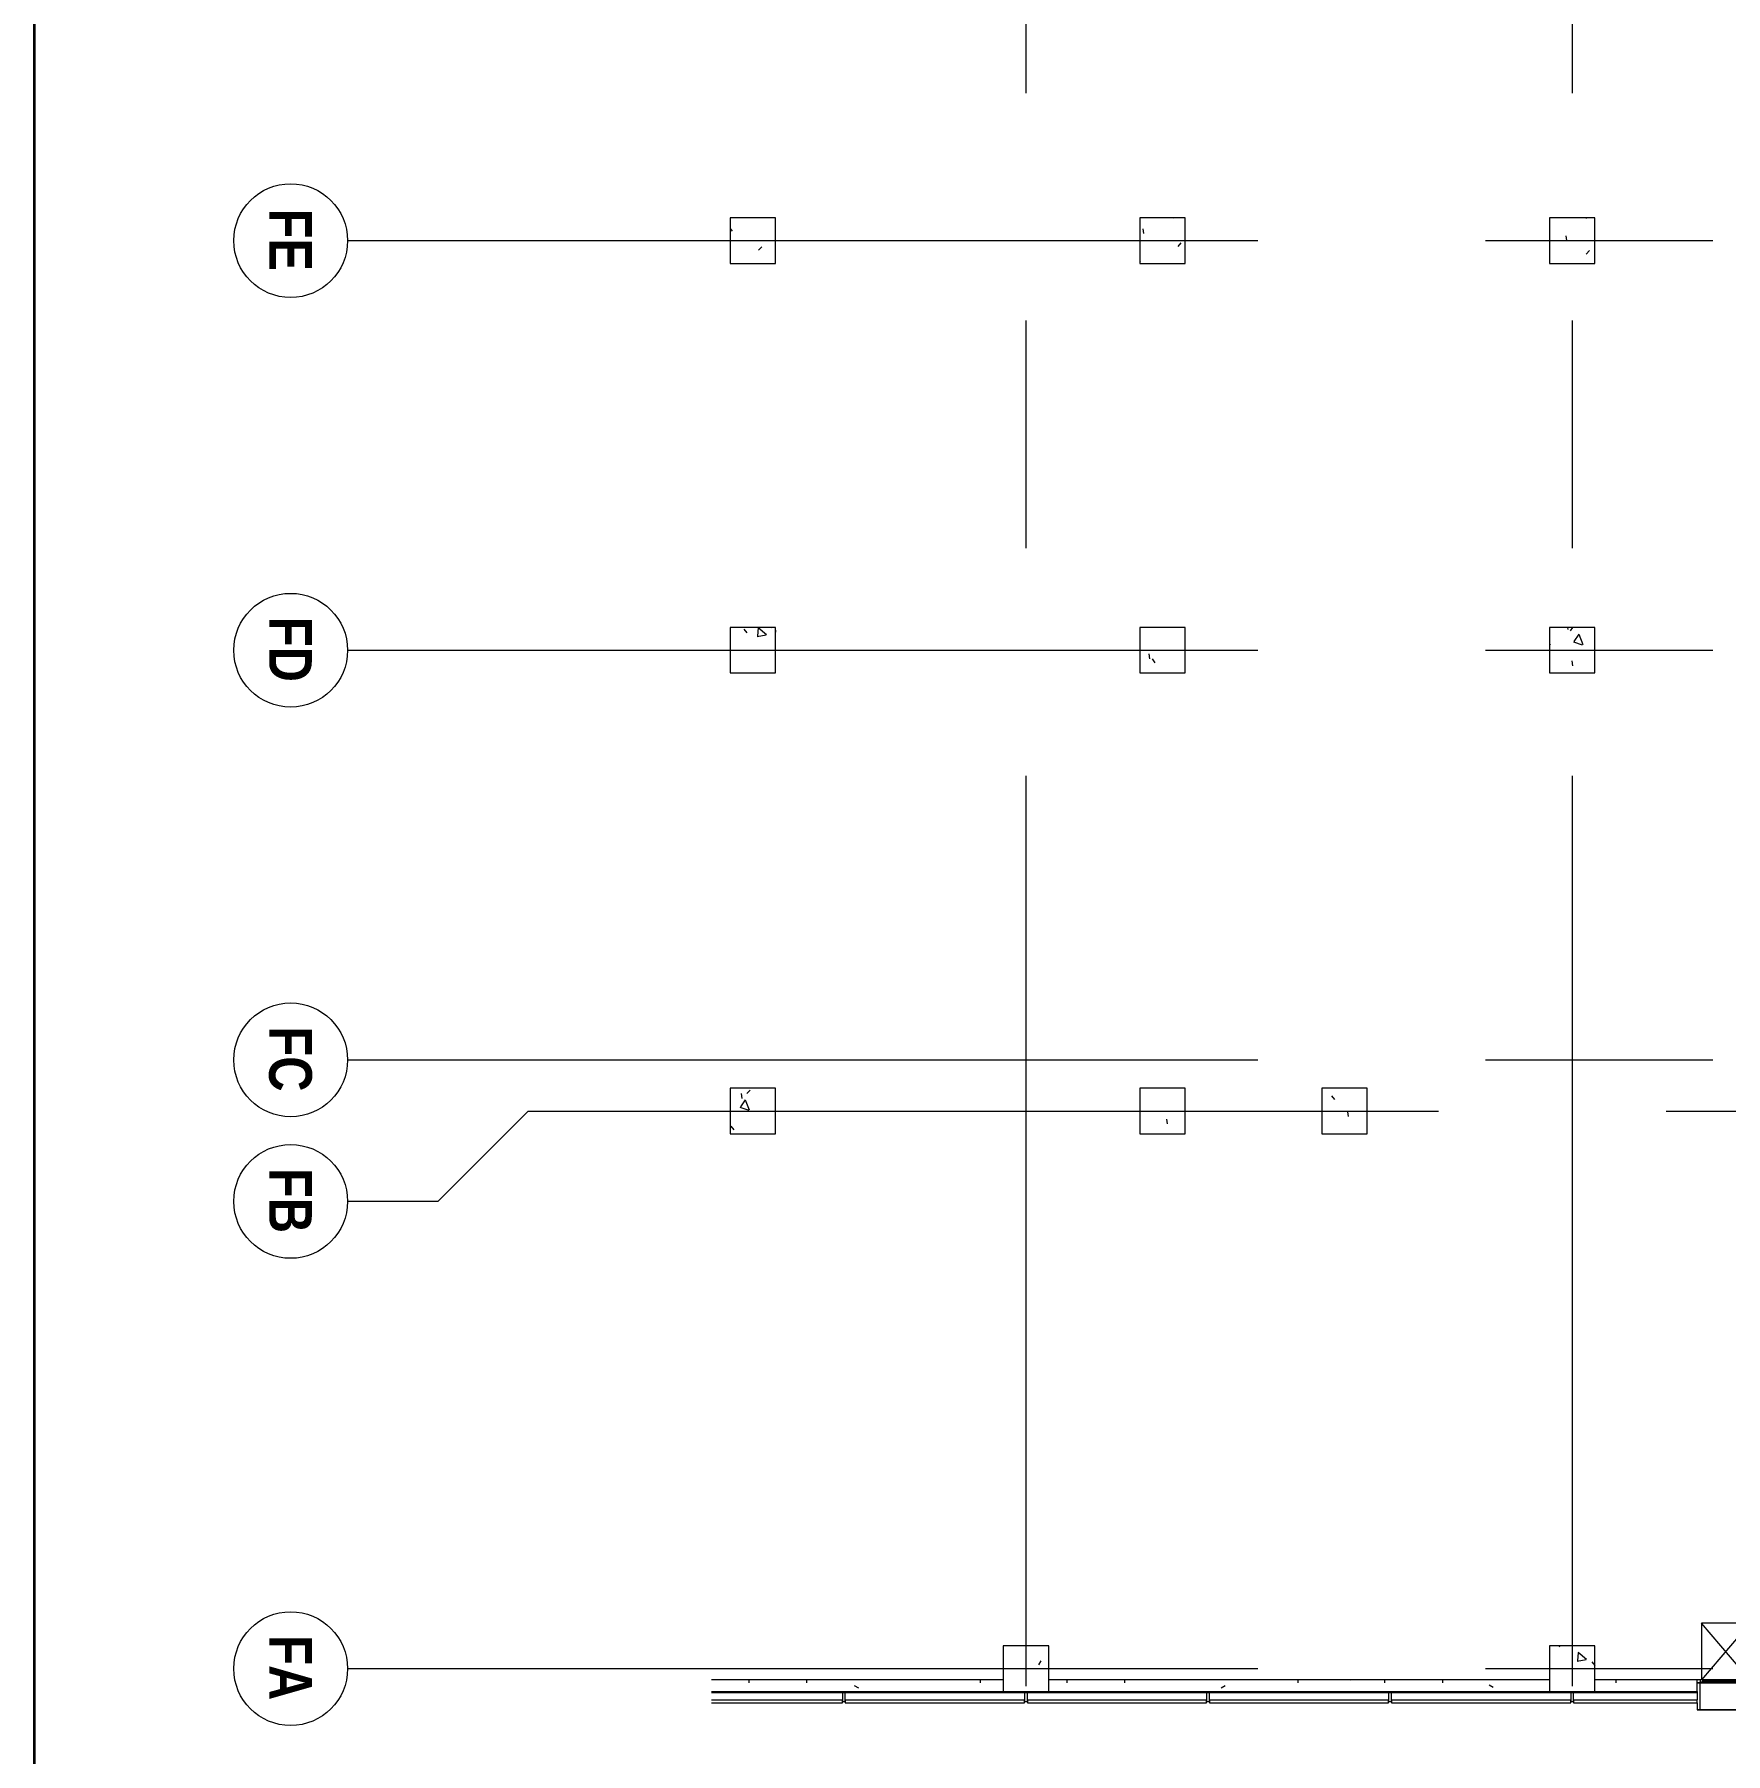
# Model space of a CAD drawing. Extents: x -14231 to 516634, y -267190 to 70805.
# Drawn here: x 358284 to 388011, y -145088 to -114869 of the extents above; entities that cross this region are included whole.
import ezdxf

# ---------------------------------------------------------------- set-up
doc = ezdxf.new("R2010")
doc.units = 0
doc.header["$LTSCALE"] = 8
for name, pattern in [('Access Line', [382.3, 250, -132.3]), ('Centre', [7937.5, 1587.5, -1190.625, 3968.75, -1190.625]), ('IDA - Grid Line', [3500, 2000, -500, 500, -500])]:
    doc.linetypes.add(name, pattern=pattern)
doc.layers.get('0').update_dxf_attribs({"color": 1, "linetype": 'CONTINUOUS'})
for name, color, linetype, lineweight in [('A-_ANOTGRID_E', 7, 'CONTINUOUS', 9), ('A-_CLAD----_E', 7, 'CONTINUOUS', 9), ('A-_CLAD----_E1', 7, 'CONTINUOUS', 9), ('A-_WALL----_E', 7, 'CONTINUOUS', 9), ('A-_WALL----_H', 7, 'CONTINUOUS', 9), ('A-_WIND----_E', 7, 'CONTINUOUS', 9), ('A-COLN----_E', 7, 'CONTINUOUS', 9), ('A-COLN----_E1', 7, 'CONTINUOUS', 9)]:
    doc.layers.add(name, color=color, linetype=linetype, lineweight=lineweight)
doc.layers.add('CTCI', color=4, linetype='CONTINUOUS')
doc.styles.add('Arial Narrow_B', font='ARIALNB.TTF', dxfattribs={"height": 750})

# ---------------------------------------------------------------- blocks, each defined once
blk = doc.blocks.new('IDA - Rectangle Column - 800W X 800D-9805045-PH1 LEVEL 3 - PROBE')
at = {"layer": 'A-COLN----_E1', "true_color": 0xaaaaaa}
h = blk.add_hatch(dxfattribs=at)
h.set_pattern_fill('FP_2', color=253, style=0, pattern_type=2)
h.set_pattern_definition([(320, (-306356.1, 949757.2), (-159.3907, -1821.8403), [190.5, -2095.5]), (265, (-306356.1, 949757.2), (1910.5674, 352.428), [152.4, -1676.4]), (10.451, (-306369.4, 949605.4), (1751.166, -1469.4262), [161.9, -1780.901]), (316.184, (-305848.1, 949757.2), (-420.428, -2710.791), [285.75, -3143.25]), (6.636, (-305883.2, 949531.3), (2474.276, -2374.0256), [242.85, -2671.351]), (261.184, (-305848, 949757.2), (2474.2525, -2374.05), [228.6, -2514.6]), (291, (-305975.1, 949503.2), (-1022.6516, -1516.1442), [190.5, -2095.5]), (236, (-305975.1, 949503.2), (1841.8805, -618.021), [152.4, -1676.4]), (341.451, (-306060.3, 949376.8), (819.2124, -2134.1713), [161.9, -1780.901]), (307.5, (-306356.1, 949757.2), (845.5504, -30.88603), [83.82, -1572.26, 83.82, -3300.73]), (307.5, (-306356.1, 949757.2), (845.5504, -30.88603), [-1739.9, -1617.98, 83.82, -1598.93]), (277.5, (-306356.1, 949757.2), (1001.80575, -668.1966), [83.82, -886.46, 83.82, -2175.51]), (277.5, (-306356.1, 949757.2), (1001.80575, -668.1966), [-1054.1, -1534.16, 83.82, -557.53]), (237.5, (-306356.1, 950323.6), (-57.2896, -1355.90933), [83.82, -551.18, 83.82, -4526.28]), (237.5, (-306356.1, 950323.6), (-57.2896, -1355.90933), [-718.82, -1897.38, 83.82, -2545.08]), (227.5, (-306356.1, 950577.6), (254.2664, -1481.2932), [83.82, -741.68, 83.82, -3098.8]), (227.5, (-306356.1, 950577.6), (254.2664, -1481.2932), [-909.32, -1231.9, 83.82, -1783.08])])
h.paths.add_polyline_path([(-400, -400), (400, -400), (400, 400), (-400, 400)])
at = {"layer": 'A-COLN----_E', "color": 253, "true_color": 0xaaaaaa}
for p, q in [((400, 400), (-400, 400)), ((-400, 400), (-400, -400)), ((400, -400), (400, 400)), ((-400, -400), (400, -400))]:
    blk.add_line(p, q, dxfattribs=at)
blk = doc.blocks.new('IDA - Rectangle Column - 800W X 800D-V1-PH1 LEVEL 3 - PROBE')
at = {"layer": 'A-COLN----_E1', "true_color": 0xaaaaaa}
h = blk.add_hatch(dxfattribs=at)
h.set_pattern_fill('FP_3', color=253, style=0, pattern_type=2)
h.set_pattern_definition([(320, (-315956.1, 949757.2), (-159.3907, -1821.8403), [190.5, -2095.5]), (265, (-315956.1, 949757.2), (1910.5674, 352.428), [152.4, -1676.4]), (10.451, (-315969.4, 949605.4), (1751.166, -1469.4262), [161.9, -1780.901]), (316.184, (-315448.1, 949757.2), (-420.428, -2710.791), [285.75, -3143.25]), (6.636, (-315483.2, 949531.3), (2474.276, -2374.0256), [242.85, -2671.351]), (261.184, (-315448, 949757.2), (2474.2525, -2374.05), [228.6, -2514.6]), (291, (-315575.1, 949503.2), (-1022.6516, -1516.1442), [190.5, -2095.5]), (236, (-315575.1, 949503.2), (1841.8805, -618.021), [152.4, -1676.4]), (341.451, (-315660.3, 949376.8), (819.2124, -2134.1713), [161.9, -1780.901]), (307.5, (-315956.1, 949757.2), (845.5504, -30.88603), [83.82, -1572.26, 83.82, -3300.73]), (307.5, (-315956.1, 949757.2), (845.5504, -30.88603), [-1739.9, -1617.98, 83.82, -1598.93]), (277.5, (-315956.1, 949757.2), (1001.80575, -668.1966), [83.82, -886.46, 83.82, -2175.51]), (277.5, (-315956.1, 949757.2), (1001.80575, -668.1966), [-1054.1, -1534.16, 83.82, -557.53]), (237.5, (-315956.1, 950323.6), (-57.2896, -1355.90933), [83.82, -551.18, 83.82, -4526.28]), (237.5, (-315956.1, 950323.6), (-57.2896, -1355.90933), [-718.82, -1897.38, 83.82, -2545.08]), (227.5, (-315956.1, 950577.6), (254.2664, -1481.2932), [83.82, -741.68, 83.82, -3098.8]), (227.5, (-315956.1, 950577.6), (254.2664, -1481.2932), [-909.32, -1231.9, 83.82, -1783.08])])
h.paths.add_polyline_path([(-400, -400), (400, -400), (400, 400), (-400, 400)])
at = {"layer": 'A-COLN----_E', "color": 253, "true_color": 0xaaaaaa}
for p, q in [((400, 400), (-400, 400)), ((-400, 400), (-400, -400)), ((400, -400), (400, 400)), ((-400, -400), (400, -400))]:
    blk.add_line(p, q, dxfattribs=at)
blk = doc.blocks.new('IDA - Rectangle Column - 800W X 800D-V45-PH1 LEVEL 3 - PROBE')
at = {"layer": 'A-COLN----_E1', "true_color": 0xaaaaaa}
h = blk.add_hatch(dxfattribs=at)
h.set_pattern_fill('FP_47', color=253, style=0, pattern_type=2)
h.set_pattern_definition([(320, (-315956.1, 924657.2), (-159.3907, -1821.8403), [190.5, -2095.5]), (265, (-315956.1, 924657.2), (1910.5674, 352.428), [152.4, -1676.4]), (10.451, (-315969.4, 924505.4), (1751.166, -1469.4262), [161.9, -1780.901]), (316.184, (-315448.1, 924657.2), (-420.428, -2710.791), [285.75, -3143.25]), (6.636, (-315483.2, 924431.3), (2474.276, -2374.0256), [242.85, -2671.351]), (261.184, (-315448, 924657.2), (2474.2525, -2374.05), [228.6, -2514.6]), (291, (-315575.1, 924403.2), (-1022.6516, -1516.1442), [190.5, -2095.5]), (236, (-315575.1, 924403.2), (1841.8805, -618.021), [152.4, -1676.4]), (341.451, (-315660.3, 924276.8), (819.2124, -2134.1713), [161.9, -1780.901]), (307.5, (-315956.1, 924657.2), (845.5504, -30.88603), [83.82, -1572.26, 83.82, -3300.73]), (307.5, (-315956.1, 924657.2), (845.5504, -30.88603), [-1739.9, -1617.98, 83.82, -1598.93]), (277.5, (-315956.1, 924657.2), (1001.80575, -668.1966), [83.82, -886.46, 83.82, -2175.51]), (277.5, (-315956.1, 924657.2), (1001.80575, -668.1966), [-1054.1, -1534.16, 83.82, -557.53]), (237.5, (-315956.1, 925223.6), (-57.2896, -1355.90933), [83.82, -551.18, 83.82, -4526.28]), (237.5, (-315956.1, 925223.6), (-57.2896, -1355.90933), [-718.82, -1897.38, 83.82, -2545.08]), (227.5, (-315956.1, 925477.6), (254.2664, -1481.2932), [83.82, -741.68, 83.82, -3098.8]), (227.5, (-315956.1, 925477.6), (254.2664, -1481.2932), [-909.32, -1231.9, 83.82, -1783.08])])
h.paths.add_polyline_path([(-400, -400), (400, -400), (400, 400), (-400, 400)])
at = {"layer": 'A-COLN----_E', "color": 253, "true_color": 0xaaaaaa}
for p, q in [((400, 400), (-400, 400)), ((-400, 400), (-400, -400)), ((400, -400), (400, 400)), ((-400, -400), (400, -400))]:
    blk.add_line(p, q, dxfattribs=at)
blk = doc.blocks.new('IDA - Rectangle Column - 800W X 800D-V46-PH1 LEVEL 3 - PROBE')
at = {"layer": 'A-COLN----_E1', "true_color": 0xaaaaaa}
h = blk.add_hatch(dxfattribs=at)
h.set_pattern_fill('FP_48', color=253, style=0, pattern_type=2)
h.set_pattern_definition([(320, (-308756.1, 924657.2), (-159.3907, -1821.8403), [190.5, -2095.5]), (265, (-308756.1, 924657.2), (1910.5674, 352.428), [152.4, -1676.4]), (10.451, (-308769.4, 924505.4), (1751.166, -1469.4262), [161.9, -1780.901]), (316.184, (-308248.1, 924657.2), (-420.428, -2710.791), [285.75, -3143.25]), (6.636, (-308283.2, 924431.3), (2474.276, -2374.0256), [242.85, -2671.351]), (261.184, (-308248, 924657.2), (2474.2525, -2374.05), [228.6, -2514.6]), (291, (-308375.1, 924403.2), (-1022.6516, -1516.1442), [190.5, -2095.5]), (236, (-308375.1, 924403.2), (1841.8805, -618.021), [152.4, -1676.4]), (341.451, (-308460.3, 924276.8), (819.2124, -2134.1713), [161.9, -1780.901]), (307.5, (-308756.1, 924657.2), (845.5504, -30.88603), [83.82, -1572.26, 83.82, -3300.73]), (307.5, (-308756.1, 924657.2), (845.5504, -30.88603), [-1739.9, -1617.98, 83.82, -1598.93]), (277.5, (-308756.1, 924657.2), (1001.80575, -668.1966), [83.82, -886.46, 83.82, -2175.51]), (277.5, (-308756.1, 924657.2), (1001.80575, -668.1966), [-1054.1, -1534.16, 83.82, -557.53]), (237.5, (-308756.1, 925223.6), (-57.2896, -1355.90933), [83.82, -551.18, 83.82, -4526.28]), (237.5, (-308756.1, 925223.6), (-57.2896, -1355.90933), [-718.82, -1897.38, 83.82, -2545.08]), (227.5, (-308756.1, 925477.6), (254.2664, -1481.2932), [83.82, -741.68, 83.82, -3098.8]), (227.5, (-308756.1, 925477.6), (254.2664, -1481.2932), [-909.32, -1231.9, 83.82, -1783.08])])
h.paths.add_polyline_path([(-400, -400), (400, -400), (400, 400), (-400, 400)])
at = {"layer": 'A-COLN----_E', "color": 253, "true_color": 0xaaaaaa}
for p, q in [((400, 400), (-400, 400)), ((-400, 400), (-400, -400)), ((400, -400), (400, 400)), ((-400, -400), (400, -400))]:
    blk.add_line(p, q, dxfattribs=at)
blk = doc.blocks.new('IDA - Rectangle Column - 800W X 800D-V47-PH1 LEVEL 3 - PROBE')
at = {"layer": 'A-COLN----_E1', "true_color": 0xaaaaaa}
h = blk.add_hatch(dxfattribs=at)
h.set_pattern_fill('FP_49', color=253, style=0, pattern_type=2)
h.set_pattern_definition([(320, (-301556.1, 924657.2), (-159.3907, -1821.8403), [190.5, -2095.5]), (265, (-301556.1, 924657.2), (1910.5674, 352.428), [152.4, -1676.4]), (10.451, (-301569.4, 924505.4), (1751.166, -1469.4262), [161.9, -1780.901]), (316.184, (-301048.1, 924657.2), (-420.428, -2710.791), [285.75, -3143.25]), (6.636, (-301083.2, 924431.3), (2474.276, -2374.0256), [242.85, -2671.351]), (261.184, (-301048, 924657.2), (2474.2525, -2374.05), [228.6, -2514.6]), (291, (-301175.1, 924403.2), (-1022.6516, -1516.1442), [190.5, -2095.5]), (236, (-301175.1, 924403.2), (1841.8805, -618.021), [152.4, -1676.4]), (341.451, (-301260.3, 924276.8), (819.2124, -2134.1713), [161.9, -1780.901]), (307.5, (-301556.1, 924657.2), (845.5504, -30.88603), [83.82, -1572.26, 83.82, -3300.73]), (307.5, (-301556.1, 924657.2), (845.5504, -30.88603), [-1739.9, -1617.98, 83.82, -1598.93]), (277.5, (-301556.1, 924657.2), (1001.80575, -668.1966), [83.82, -886.46, 83.82, -2175.51]), (277.5, (-301556.1, 924657.2), (1001.80575, -668.1966), [-1054.1, -1534.16, 83.82, -557.53]), (237.5, (-301556.1, 925223.6), (-57.2896, -1355.90933), [83.82, -551.18, 83.82, -4526.28]), (237.5, (-301556.1, 925223.6), (-57.2896, -1355.90933), [-718.82, -1897.38, 83.82, -2545.08]), (227.5, (-301556.1, 925477.6), (254.2664, -1481.2932), [83.82, -741.68, 83.82, -3098.8]), (227.5, (-301556.1, 925477.6), (254.2664, -1481.2932), [-909.32, -1231.9, 83.82, -1783.08])])
h.paths.add_polyline_path([(-400, -400), (400, -400), (400, 400), (-400, 400)])
at = {"layer": 'A-COLN----_E', "color": 253, "true_color": 0xaaaaaa}
for p, q in [((400, 400), (-400, 400)), ((-400, 400), (-400, -400)), ((400, -400), (400, 400)), ((-400, -400), (400, -400))]:
    blk.add_line(p, q, dxfattribs=at)
blk = doc.blocks.new('IDA - Rectangle Column - 800W X 800D-V48-PH1 LEVEL 3 - PROBE')
at = {"layer": 'A-COLN----_E1', "true_color": 0xaaaaaa}
h = blk.add_hatch(dxfattribs=at)
h.set_pattern_fill('FP_50', color=253, style=0, pattern_type=2)
h.set_pattern_definition([(320, (-315956.1, 931857.2), (-159.3907, -1821.8403), [190.5, -2095.5]), (265, (-315956.1, 931857.2), (1910.5674, 352.428), [152.4, -1676.4]), (10.451, (-315969.4, 931705.4), (1751.166, -1469.4262), [161.9, -1780.901]), (316.184, (-315448.1, 931857.2), (-420.428, -2710.791), [285.75, -3143.25]), (6.636, (-315483.2, 931631.3), (2474.276, -2374.0256), [242.85, -2671.351]), (261.184, (-315448, 931857.2), (2474.2525, -2374.05), [228.6, -2514.6]), (291, (-315575.1, 931603.2), (-1022.6516, -1516.1442), [190.5, -2095.5]), (236, (-315575.1, 931603.2), (1841.8805, -618.021), [152.4, -1676.4]), (341.451, (-315660.3, 931476.8), (819.2124, -2134.1713), [161.9, -1780.901]), (307.5, (-315956.1, 931857.2), (845.5504, -30.88603), [83.82, -1572.26, 83.82, -3300.73]), (307.5, (-315956.1, 931857.2), (845.5504, -30.88603), [-1739.9, -1617.98, 83.82, -1598.93]), (277.5, (-315956.1, 931857.2), (1001.80575, -668.1966), [83.82, -886.46, 83.82, -2175.51]), (277.5, (-315956.1, 931857.2), (1001.80575, -668.1966), [-1054.1, -1534.16, 83.82, -557.53]), (237.5, (-315956.1, 932423.6), (-57.2896, -1355.90933), [83.82, -551.18, 83.82, -4526.28]), (237.5, (-315956.1, 932423.6), (-57.2896, -1355.90933), [-718.82, -1897.38, 83.82, -2545.08]), (227.5, (-315956.1, 932677.6), (254.2664, -1481.2932), [83.82, -741.68, 83.82, -3098.8]), (227.5, (-315956.1, 932677.6), (254.2664, -1481.2932), [-909.32, -1231.9, 83.82, -1783.08])])
h.paths.add_polyline_path([(-400, -400), (400, -400), (400, 400), (-400, 400)])
at = {"layer": 'A-COLN----_E', "color": 253, "true_color": 0xaaaaaa}
for p, q in [((400, 400), (-400, 400)), ((-400, 400), (-400, -400)), ((400, -400), (400, 400)), ((-400, -400), (400, -400))]:
    blk.add_line(p, q, dxfattribs=at)
blk = doc.blocks.new('IDA - Rectangle Column - 800W X 800D-V49-PH1 LEVEL 3 - PROBE')
at = {"layer": 'A-COLN----_E1', "true_color": 0xaaaaaa}
h = blk.add_hatch(dxfattribs=at)
h.set_pattern_fill('FP_51', color=253, style=0, pattern_type=2)
h.set_pattern_definition([(320, (-308756.1, 931857.2), (-159.3907, -1821.8403), [190.5, -2095.5]), (265, (-308756.1, 931857.2), (1910.5674, 352.428), [152.4, -1676.4]), (10.451, (-308769.4, 931705.4), (1751.166, -1469.4262), [161.9, -1780.901]), (316.184, (-308248.1, 931857.2), (-420.428, -2710.791), [285.75, -3143.25]), (6.636, (-308283.2, 931631.3), (2474.276, -2374.0256), [242.85, -2671.351]), (261.184, (-308248, 931857.2), (2474.2525, -2374.05), [228.6, -2514.6]), (291, (-308375.1, 931603.2), (-1022.6516, -1516.1442), [190.5, -2095.5]), (236, (-308375.1, 931603.2), (1841.8805, -618.021), [152.4, -1676.4]), (341.451, (-308460.3, 931476.8), (819.2124, -2134.1713), [161.9, -1780.901]), (307.5, (-308756.1, 931857.2), (845.5504, -30.88603), [83.82, -1572.26, 83.82, -3300.73]), (307.5, (-308756.1, 931857.2), (845.5504, -30.88603), [-1739.9, -1617.98, 83.82, -1598.93]), (277.5, (-308756.1, 931857.2), (1001.80575, -668.1966), [83.82, -886.46, 83.82, -2175.51]), (277.5, (-308756.1, 931857.2), (1001.80575, -668.1966), [-1054.1, -1534.16, 83.82, -557.53]), (237.5, (-308756.1, 932423.6), (-57.2896, -1355.90933), [83.82, -551.18, 83.82, -4526.28]), (237.5, (-308756.1, 932423.6), (-57.2896, -1355.90933), [-718.82, -1897.38, 83.82, -2545.08]), (227.5, (-308756.1, 932677.6), (254.2664, -1481.2932), [83.82, -741.68, 83.82, -3098.8]), (227.5, (-308756.1, 932677.6), (254.2664, -1481.2932), [-909.32, -1231.9, 83.82, -1783.08])])
h.paths.add_polyline_path([(-400, -400), (400, -400), (400, 400), (-400, 400)])
at = {"layer": 'A-COLN----_E', "color": 253, "true_color": 0xaaaaaa}
for p, q in [((400, 400), (-400, 400)), ((-400, 400), (-400, -400)), ((400, -400), (400, 400)), ((-400, -400), (400, -400))]:
    blk.add_line(p, q, dxfattribs=at)
blk = doc.blocks.new('IDA - Rectangle Column - 800W X 800D-V50-PH1 LEVEL 3 - PROBE')
at = {"layer": 'A-COLN----_E1', "true_color": 0xaaaaaa}
h = blk.add_hatch(dxfattribs=at)
h.set_pattern_fill('FP_52', color=253, style=0, pattern_type=2)
h.set_pattern_definition([(320, (-301556.1, 931857.2), (-159.3907, -1821.8403), [190.5, -2095.5]), (265, (-301556.1, 931857.2), (1910.5674, 352.428), [152.4, -1676.4]), (10.451, (-301569.4, 931705.4), (1751.166, -1469.4262), [161.9, -1780.901]), (316.184, (-301048.1, 931857.2), (-420.428, -2710.791), [285.75, -3143.25]), (6.636, (-301083.2, 931631.3), (2474.276, -2374.0256), [242.85, -2671.351]), (261.184, (-301048, 931857.2), (2474.2525, -2374.05), [228.6, -2514.6]), (291, (-301175.1, 931603.2), (-1022.6516, -1516.1442), [190.5, -2095.5]), (236, (-301175.1, 931603.2), (1841.8805, -618.021), [152.4, -1676.4]), (341.451, (-301260.3, 931476.8), (819.2124, -2134.1713), [161.9, -1780.901]), (307.5, (-301556.1, 931857.2), (845.5504, -30.88603), [83.82, -1572.26, 83.82, -3300.73]), (307.5, (-301556.1, 931857.2), (845.5504, -30.88603), [-1739.9, -1617.98, 83.82, -1598.93]), (277.5, (-301556.1, 931857.2), (1001.80575, -668.1966), [83.82, -886.46, 83.82, -2175.51]), (277.5, (-301556.1, 931857.2), (1001.80575, -668.1966), [-1054.1, -1534.16, 83.82, -557.53]), (237.5, (-301556.1, 932423.6), (-57.2896, -1355.90933), [83.82, -551.18, 83.82, -4526.28]), (237.5, (-301556.1, 932423.6), (-57.2896, -1355.90933), [-718.82, -1897.38, 83.82, -2545.08]), (227.5, (-301556.1, 932677.6), (254.2664, -1481.2932), [83.82, -741.68, 83.82, -3098.8]), (227.5, (-301556.1, 932677.6), (254.2664, -1481.2932), [-909.32, -1231.9, 83.82, -1783.08])])
h.paths.add_polyline_path([(-400, -400), (400, -400), (400, 400), (-400, 400)])
at = {"layer": 'A-COLN----_E', "color": 253, "true_color": 0xaaaaaa}
for p, q in [((400, 400), (-400, 400)), ((-400, 400), (-400, -400)), ((400, -400), (400, 400)), ((-400, -400), (400, -400))]:
    blk.add_line(p, q, dxfattribs=at)
blk = doc.blocks.new('IDA - Rectangle Column - 800W X 800D-V51-PH1 LEVEL 3 - PROBE')
at = {"layer": 'A-COLN----_E1', "true_color": 0xaaaaaa}
h = blk.add_hatch(dxfattribs=at)
h.set_pattern_fill('FP_53', color=253, style=0, pattern_type=2)
h.set_pattern_definition([(320, (-311956.1, 939957.2), (-159.3907, -1821.8403), [190.5, -2095.5]), (265, (-311956.1, 939957.2), (1910.5674, 352.428), [152.4, -1676.4]), (10.451, (-311969.4, 939805.4), (1751.166, -1469.4262), [161.9, -1780.901]), (316.184, (-311448.1, 939957.2), (-420.428, -2710.791), [285.75, -3143.25]), (6.636, (-311483.2, 939731.3), (2474.276, -2374.0256), [242.85, -2671.351]), (261.184, (-311448, 939957.2), (2474.2525, -2374.05), [228.6, -2514.6]), (291, (-311575.1, 939703.2), (-1022.6516, -1516.1442), [190.5, -2095.5]), (236, (-311575.1, 939703.2), (1841.8805, -618.021), [152.4, -1676.4]), (341.451, (-311660.3, 939576.8), (819.2124, -2134.1713), [161.9, -1780.901]), (307.5, (-311956.1, 939957.2), (845.5504, -30.88603), [83.82, -1572.26, 83.82, -3300.73]), (307.5, (-311956.1, 939957.2), (845.5504, -30.88603), [-1739.9, -1617.98, 83.82, -1598.93]), (277.5, (-311956.1, 939957.2), (1001.80575, -668.1966), [83.82, -886.46, 83.82, -2175.51]), (277.5, (-311956.1, 939957.2), (1001.80575, -668.1966), [-1054.1, -1534.16, 83.82, -557.53]), (237.5, (-311956.1, 940523.6), (-57.2896, -1355.90933), [83.82, -551.18, 83.82, -4526.28]), (237.5, (-311956.1, 940523.6), (-57.2896, -1355.90933), [-718.82, -1897.38, 83.82, -2545.08]), (227.5, (-311956.1, 940777.6), (254.2664, -1481.2932), [83.82, -741.68, 83.82, -3098.8]), (227.5, (-311956.1, 940777.6), (254.2664, -1481.2932), [-909.32, -1231.9, 83.82, -1783.08])])
h.paths.add_polyline_path([(-400, -400), (400, -400), (400, 400), (-400, 400)])
at = {"layer": 'A-COLN----_E', "color": 253, "true_color": 0xaaaaaa}
for p, q in [((400, 400), (-400, 400)), ((-400, 400), (-400, -400)), ((400, -400), (400, 400)), ((-400, -400), (400, -400))]:
    blk.add_line(p, q, dxfattribs=at)
blk = doc.blocks.new('IDA - Rectangle Column - 800W X 800D-V52-PH1 LEVEL 3 - PROBE')
at = {"layer": 'A-COLN----_E1', "true_color": 0xaaaaaa}
h = blk.add_hatch(dxfattribs=at)
h.set_pattern_fill('FP_54', color=253, style=0, pattern_type=2)
h.set_pattern_definition([(320, (-308756.1, 939957.2), (-159.3907, -1821.8403), [190.5, -2095.5]), (265, (-308756.1, 939957.2), (1910.5674, 352.428), [152.4, -1676.4]), (10.451, (-308769.4, 939805.4), (1751.166, -1469.4262), [161.9, -1780.901]), (316.184, (-308248.1, 939957.2), (-420.428, -2710.791), [285.75, -3143.25]), (6.636, (-308283.2, 939731.3), (2474.276, -2374.0256), [242.85, -2671.351]), (261.184, (-308248, 939957.2), (2474.2525, -2374.05), [228.6, -2514.6]), (291, (-308375.1, 939703.2), (-1022.6516, -1516.1442), [190.5, -2095.5]), (236, (-308375.1, 939703.2), (1841.8805, -618.021), [152.4, -1676.4]), (341.451, (-308460.3, 939576.8), (819.2124, -2134.1713), [161.9, -1780.901]), (307.5, (-308756.1, 939957.2), (845.5504, -30.88603), [83.82, -1572.26, 83.82, -3300.73]), (307.5, (-308756.1, 939957.2), (845.5504, -30.88603), [-1739.9, -1617.98, 83.82, -1598.93]), (277.5, (-308756.1, 939957.2), (1001.80575, -668.1966), [83.82, -886.46, 83.82, -2175.51]), (277.5, (-308756.1, 939957.2), (1001.80575, -668.1966), [-1054.1, -1534.16, 83.82, -557.53]), (237.5, (-308756.1, 940523.6), (-57.2896, -1355.90933), [83.82, -551.18, 83.82, -4526.28]), (237.5, (-308756.1, 940523.6), (-57.2896, -1355.90933), [-718.82, -1897.38, 83.82, -2545.08]), (227.5, (-308756.1, 940777.6), (254.2664, -1481.2932), [83.82, -741.68, 83.82, -3098.8]), (227.5, (-308756.1, 940777.6), (254.2664, -1481.2932), [-909.32, -1231.9, 83.82, -1783.08])])
h.paths.add_polyline_path([(-400, -400), (400, -400), (400, 400), (-400, 400)])
at = {"layer": 'A-COLN----_E', "color": 253, "true_color": 0xaaaaaa}
for p, q in [((400, 400), (-400, 400)), ((-400, 400), (-400, -400)), ((400, -400), (400, 400)), ((-400, -400), (400, -400))]:
    blk.add_line(p, q, dxfattribs=at)
blk = doc.blocks.new('IDA - Rectangle Column - 800W X 800D-V53-PH1 LEVEL 3 - PROBE')
at = {"layer": 'A-COLN----_E1', "true_color": 0xaaaaaa}
h = blk.add_hatch(dxfattribs=at)
h.set_pattern_fill('FP_55', color=253, style=0, pattern_type=2)
h.set_pattern_definition([(320, (-301556.1, 939957.2), (-159.3907, -1821.8403), [190.5, -2095.5]), (265, (-301556.1, 939957.2), (1910.5674, 352.428), [152.4, -1676.4]), (10.451, (-301569.4, 939805.4), (1751.166, -1469.4262), [161.9, -1780.901]), (316.184, (-301048.1, 939957.2), (-420.428, -2710.791), [285.75, -3143.25]), (6.636, (-301083.2, 939731.3), (2474.276, -2374.0256), [242.85, -2671.351]), (261.184, (-301048, 939957.2), (2474.2525, -2374.05), [228.6, -2514.6]), (291, (-301175.1, 939703.2), (-1022.6516, -1516.1442), [190.5, -2095.5]), (236, (-301175.1, 939703.2), (1841.8805, -618.021), [152.4, -1676.4]), (341.451, (-301260.3, 939576.8), (819.2124, -2134.1713), [161.9, -1780.901]), (307.5, (-301556.1, 939957.2), (845.5504, -30.88603), [83.82, -1572.26, 83.82, -3300.73]), (307.5, (-301556.1, 939957.2), (845.5504, -30.88603), [-1739.9, -1617.98, 83.82, -1598.93]), (277.5, (-301556.1, 939957.2), (1001.80575, -668.1966), [83.82, -886.46, 83.82, -2175.51]), (277.5, (-301556.1, 939957.2), (1001.80575, -668.1966), [-1054.1, -1534.16, 83.82, -557.53]), (237.5, (-301556.1, 940523.6), (-57.2896, -1355.90933), [83.82, -551.18, 83.82, -4526.28]), (237.5, (-301556.1, 940523.6), (-57.2896, -1355.90933), [-718.82, -1897.38, 83.82, -2545.08]), (227.5, (-301556.1, 940777.6), (254.2664, -1481.2932), [83.82, -741.68, 83.82, -3098.8]), (227.5, (-301556.1, 940777.6), (254.2664, -1481.2932), [-909.32, -1231.9, 83.82, -1783.08])])
h.paths.add_polyline_path([(-400, -400), (400, -400), (400, 400), (-400, 400)])
at = {"layer": 'A-COLN----_E', "color": 253, "true_color": 0xaaaaaa}
for p, q in [((400, 400), (-400, 400)), ((-400, 400), (-400, -400)), ((400, -400), (400, 400)), ((-400, -400), (400, -400))]:
    blk.add_line(p, q, dxfattribs=at)
blk = doc.blocks.new('Aluminium Window - 1000L X 1000H - FAP-02 - 2HR-V57-PH1 LEVEL 3 - PROBE')
at = {"layer": 'A-_WIND----_E', "color": 253, "true_color": 0xaaaaaa}
for p, q in [((-495, 425), (-495, 301)), ((-445, 425), (-495, 425)), ((-445, -50), (-445, 425)), ((455, 425), (-445, 425)), ((505, 425), (455, 425)), ((455, 425), (455, -50)), ((505, 301), (505, 425)), ((-495, 251), (-495, 100)), ((505, 100), (505, 251)), ((-445, -50), (-492, -50)), ((-492, -50), (-445, -50)), ((-492, -100), (-445, -100)), ((-445, -65), (-445, -50)), ((455, -50), (-445, -50)), ((-445, -50), (455, -50)), ((-445, -65), (-445, -100)), ((-395, -65), (-445, -65)), ((-445, -100), (-395, -100)), ((405, -65), (-395, -65)), ((-395, -100), (-395, -65)), ((405, -79), (-395, -79)), ((-395, -79), (-395, -87)), ((-395, -87), (405, -87)), ((-395, -100), (405, -100)), ((455, -65), (405, -65)), ((405, -65), (405, -100)), ((405, -87), (405, -79)), ((405, -100), (455, -100)), ((505, -50), (455, -50)), ((455, -50), (455, -65)), ((455, -50), (505, -50)), ((455, -100), (455, -65)), ((455, -100), (505, -100))]:
    blk.add_line(p, q, dxfattribs=at)
at = {"layer": 'A-_WIND----_E', "color": 253, "linetype": 'Centre', "true_color": 0xaaaaaa}
for p, q in [((-495, 425), (505, 425)), ((-74, 425), (-390, 425))]:
    blk.add_line(p, q, dxfattribs=at)
at = {"layer": 'A-_WIND----_E', "color": 253, "linetype": 'Access Line', "true_color": 0xaaaaaa}
for p, q in [((-420, -1100), (-420, -100)), ((-420, -100), (430, -1100)), ((-420, -1100), (430, -100)), ((430, -1100), (430, -100)), ((-420, -1100), (430, -1100))]:
    blk.add_line(p, q, dxfattribs=at)
blk = doc.blocks.new('System Panel - AlumPanelClad-White-10092527-PH1 LEVEL 3 - PROBE')
at = {"layer": 'A-_CLAD----_E', "color": 253, "true_color": 0xaaaaaa}
for p, q in [((1588, 25), (-714, 25)), ((1588, -25), (1588, 25)), ((-714, -25), (1588, -25))]:
    blk.add_line(p, q, dxfattribs=at)
blk = doc.blocks.new('Rectangular Mullion - groove center-10092485-PH1 LEVEL 3 - PROBE')
at = {"layer": 'A-_CLAD----_E1', "color": 253, "true_color": 0xaaaaaa}
blk.add_line((950184, 303131), (950184, 300830), dxfattribs=at)
blk = doc.blocks.new('System Panel - AlumPanelClad-White-10005328-PH1 LEVEL 3 - PROBE')
at = {"layer": 'A-_CLAD----_E', "color": 253, "true_color": 0xaaaaaa}
for p, q in [((1575, 25), (-1575, 25)), ((-1575, 25), (-1575, -25)), ((1575, -25), (1575, 25)), ((-1575, -25), (1575, -25))]:
    blk.add_line(p, q, dxfattribs=at)
blk = doc.blocks.new('Rectangular Mullion - groove center-10005325-PH1 LEVEL 3 - PROBE')
at = {"layer": 'A-_CLAD----_E1', "color": 253, "true_color": 0xaaaaaa}
blk.add_line((846867, 329691), (850017, 329691), dxfattribs=at)
blk = doc.blocks.new('Rectangular Mullion - groove center-9997094-PH1 LEVEL 3 - PROBE')
at = {"layer": 'A-_CLAD----_E1', "color": 253, "true_color": 0xaaaaaa}
for p, q in [((-25, -150), (-25, 0)), ((-25, 0), (25, 0)), ((25, 0), (25, -150)), ((25, -150), (-25, -150))]:
    blk.add_line(p, q, dxfattribs=at)
blk = doc.blocks.new('System Panel - AlumPanelClad-White-10092521-PH1 LEVEL 3 - PROBE')
at = {"layer": 'A-_CLAD----_E', "color": 253, "true_color": 0xaaaaaa}
for p, q in [((1087, 25), (-1087, 25)), ((-1087, 25), (-1087, -25)), ((1087, -25), (1087, 25)), ((-1087, -25), (1087, -25))]:
    blk.add_line(p, q, dxfattribs=at)
blk = doc.blocks.new('Rectangular Mullion - groove center-10092483-PH1 LEVEL 3 - PROBE')
at = {"layer": 'A-_CLAD----_E1', "color": 253, "true_color": 0xaaaaaa}
blk.add_line((950184, 318156), (950184, 315981), dxfattribs=at)
blk = doc.blocks.new('Grid - 4 mm Dia-18759-PH1 LEVEL 3 - PROBE')
at = {"layer": 'A-_ANOTGRID_E', "color": 253, "true_color": 0xaaaaaa}
blk.add_circle((0, 0), 4, dxfattribs=at)
blk = doc.blocks.new('1659_F10N-PROBE_A_XF10N_R25_rvt-1-PH1 LEVEL 3 - PROBE')
at = {"layer": 'A-_WALL----_H', "true_color": 0xd4d4d4}
h = blk.add_hatch(dxfattribs=at)
h.set_pattern_fill('FP_1', color=254, style=0, pattern_type=2)
h.set_pattern_definition([(0, (0, 0), (2032, 508), [83.82, -1440.18, 83.82, -1440.18, -8128]), (0, (0, 0), (2032, 508), [-3048, 83.82, -2964.18, 83.82, -1440.18, -3556]), (0, (0, 0), (2032, 508), [-7620, 83.82, -932.18, 83.82, -2456.18]), (120, (762, 254), (-1455.9409, 1505.76362), [83.82, -1440.18, 83.82, -1440.18, -8128]), (120, (762, 254), (-1455.9409, 1505.76362), [-3048, 83.82, -2964.18, 83.82, -1440.18, -3556]), (120, (762, 254), (-1455.9409, 1505.76362), [-7620, 83.82, -932.18, 83.82, -2456.18]), (240, (1016, 1270), (-576.0591, -2013.76362), [83.82, -1440.18, 83.82, -1440.18, -8128]), (240, (1016, 1270), (-576.0591, -2013.76362), [-3048, 83.82, -2964.18, 83.82, -1440.18, -3556]), (240, (1016, 1270), (-576.0591, -2013.76362), [-7620, 83.82, -932.18, 83.82, -2456.18])])
h.paths.add_polyline_path([(950152, 300830), (950157, 300830), (950157, 305956), (949957, 305956), (949957, 300830), (950057, 300830)])
h.paths.add_polyline_path([(949995, 306756), (950157, 306756), (950157, 315556), (949957, 315556), (949957, 306756)])
h.paths.add_polyline_path([(950157, 316356), (950157, 318156), (949957, 318156), (949957, 316356), (950067, 316356)])
h.paths.add_polyline_path([(950157, 319153), (950157, 325156), (949957, 325156), (949957, 319153), (950057, 319153)])
at = {"layer": 'A-_ANOTGRID_E', "color": 254, "linetype": 'IDA - Grid Line', "true_color": 0xd4d4d4}
for p, q in [((924657, 294432), (924657, 332853)), ((931857, 294432), (931857, 332853)), ((939057, 294432), (939057, 332853)), ((939957, 297607), (939957, 332853)), ((949757, 294432), (949757, 332853)), ((822064, 315956), (979147, 315956)), ((822064, 306356), (979147, 306356))]:
    blk.add_line(p, q, dxfattribs=at)
at = {"layer": 'A-_ANOTGRID_E', "color": 254, "true_color": 0xd4d4d4}
for p, q in [((939957, 297607), (941545, 296020)), ((941545, 296020), (941545, 294432))]:
    blk.add_line(p, q, dxfattribs=at)
at = {"layer": 'A-_WALL----_E', "color": 253, "true_color": 0xaaaaaa}
for p, q in [((950157, 318156), (949957, 318156)), ((949957, 318156), (949957, 316356)), ((950157, 316356), (950157, 318156)), ((949957, 315556), (949957, 306756)), ((950157, 306756), (950157, 315556)), ((949957, 305956), (949957, 300830)), ((950157, 300830), (950157, 305956))]:
    blk.add_line(p, q, dxfattribs=at)
at = {"layer": 'A-_ANOTGRID_E', "color": 254, "lineweight": 5, "true_color": 0xd4d4d4, "xscale": 249.9999999999999, "yscale": 249.9999999999999, "zscale": 249.9999999999999}
for p in [(924657, 293432), (931857, 293432), (939057, 293432), (941545, 293432), (949757, 293432)]:
    blk.add_blockref('Grid - 4 mm Dia-18759-PH1 LEVEL 3 - PROBE', p, dxfattribs=at)
at = {"layer": 'A-_CLAD----_E', "color": 253, "lineweight": 9, "true_color": 0xaaaaaa, "rotation": 89.99999999999974}
for name, p in [('System Panel - AlumPanelClad-White-10092521-PH1 LEVEL 3 - PROBE', (950334, 317069)), ('System Panel - AlumPanelClad-White-10005328-PH1 LEVEL 3 - PROBE', (950334, 314356)), ('System Panel - AlumPanelClad-White-10005328-PH1 LEVEL 3 - PROBE', (950334, 311156)), ('System Panel - AlumPanelClad-White-10005328-PH1 LEVEL 3 - PROBE', (950334, 307956)), ('System Panel - AlumPanelClad-White-10005328-PH1 LEVEL 3 - PROBE', (950334, 304756)), ('System Panel - AlumPanelClad-White-10092527-PH1 LEVEL 3 - PROBE', (950334, 301544))]:
    blk.add_blockref(name, p, dxfattribs=at)
at = {"layer": 'A-_CLAD----_E1', "color": 253, "lineweight": 9, "true_color": 0xaaaaaa}
for name in ['Rectangular Mullion - groove center-10092483-PH1 LEVEL 3 - PROBE', 'Rectangular Mullion - groove center-10092485-PH1 LEVEL 3 - PROBE']:
    blk.add_blockref(name, (0, 0), dxfattribs=at)
at = {"layer": 'A-_CLAD----_E1', "color": 253, "lineweight": 9, "true_color": 0xaaaaaa, "extrusion": (0, 0, -1), "rotation": 90.00000000000026}
for p in [(-950334, 315956), (-950334, 312756), (-950334, 309556), (-950334, 306356), (-950334, 303156)]:
    blk.add_blockref('Rectangular Mullion - groove center-9997094-PH1 LEVEL 3 - PROBE', p, dxfattribs=at)
at = {"layer": 'A-_CLAD----_E1', "color": 253, "lineweight": 9, "true_color": 0xaaaaaa}
for p, rotation in [((620492, 1162798), 269.9999999999978), ((620492, 1159598), 270), ((620492, 1156398), 270), ((620492, 1153198), 270)]:
    blk.add_blockref('Rectangular Mullion - groove center-10005325-PH1 LEVEL 3 - PROBE', p, dxfattribs=dict(at, rotation=rotation))
at = {"layer": 'A-_WIND----_E', "color": 253, "lineweight": 9, "true_color": 0xaaaaaa, "rotation": 269.9999999999997}
blk.add_blockref('Aluminium Window - 1000L X 1000H - FAP-02 - 2HR-V57-PH1 LEVEL 3 - PROBE', (950057, 318661), dxfattribs=at)
at = {"layer": 'A-COLN----_E1', "color": 253, "lineweight": 9, "true_color": 0xaaaaaa, "rotation": 89.99999999999993}
for name, p in [('IDA - Rectangle Column - 800W X 800D-V45-PH1 LEVEL 3 - PROBE', (924657, 315956)), ('IDA - Rectangle Column - 800W X 800D-V48-PH1 LEVEL 3 - PROBE', (931857, 315956)), ('IDA - Rectangle Column - 800W X 800D-V1-PH1 LEVEL 3 - PROBE', (949757, 315956)), ('IDA - Rectangle Column - 800W X 800D-V51-PH1 LEVEL 3 - PROBE', (939957, 311956)), ('IDA - Rectangle Column - 800W X 800D-V46-PH1 LEVEL 3 - PROBE', (924657, 308756)), ('IDA - Rectangle Column - 800W X 800D-V49-PH1 LEVEL 3 - PROBE', (931857, 308756)), ('IDA - Rectangle Column - 800W X 800D-V52-PH1 LEVEL 3 - PROBE', (939957, 308756)), ('IDA - Rectangle Column - 800W X 800D-9805045-PH1 LEVEL 3 - PROBE', (949757, 306356)), ('IDA - Rectangle Column - 800W X 800D-V47-PH1 LEVEL 3 - PROBE', (924657, 301556)), ('IDA - Rectangle Column - 800W X 800D-V50-PH1 LEVEL 3 - PROBE', (931857, 301556)), ('IDA - Rectangle Column - 800W X 800D-V53-PH1 LEVEL 3 - PROBE', (939957, 301556))]:
    blk.add_blockref(name, p, dxfattribs=at)
at = {"layer": 'A-_ANOTGRID_E', "color": 253, "true_color": 0xaaaaaa, "char_height": 750, "attachment_point": 1, "style": 'Arial Narrow_B'}
for s, insert, width in [('FE', (924094, 293804), 1342.83), ('FD', (931269, 293804), 1402.95), ('FC', (938469, 293804), 1402.95), ('FB', (940957, 293804), 1402.95), ('FA', (949169, 293804), 1402.95)]:
    blk.add_mtext(s, dxfattribs=dict(at, insert=insert, width=width))

msp = doc.modelspace()

# ---------------------------------------------------------------- linework, layer by layer
at = {"layer": 'CTCI', "color": 2, "lineweight": 35}
msp.add_lwpolyline([(516634.3, -12938), (516634.3, -178925.7), (358283.8, -178925.7), (358283.8, -12938)], close=True, dxfattribs=at)

# ---------------------------------------------------------------- block references
at = {"lineweight": 5, "rotation": 270}
msp.add_blockref('1659_F10N-PROBE_A_XF10N_R25_rvt-1-PH1 LEVEL 3 - PROBE', (69356.9, 806163.5), dxfattribs=at)

doc.saveas('drawing.dxf')
